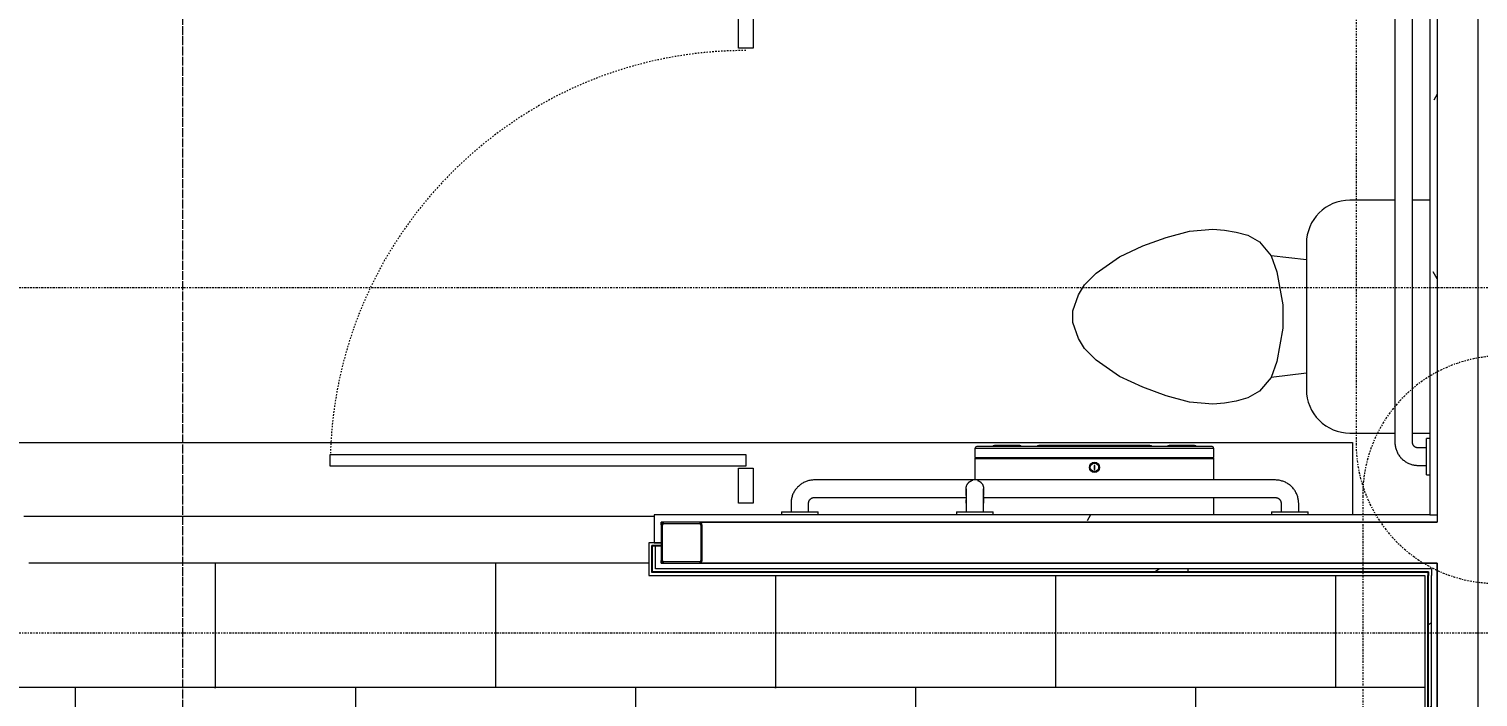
# Model space of a CAD drawing. Header units: inches. Extents: x 23906 to 26777, y -23220 to -20467.
# Drawn here: x 25388.7 to 25512.9, y -22706.9 to -22649.6 of the extents above; entities that cross this region are included whole.
import ezdxf

# ---------------------------------------------------------------- set-up
doc = ezdxf.new("R2010")
doc.units = ezdxf.units.IN
doc.header["$MEASUREMENT"] = 0
for name, pattern in [('Dash', [0.25, 0.125, -0.125]), ('Dash Dot 3_16_', [0.3125, 0.1875, -0.0625, 0, -0.0625]), ('Dash_2_', [0.25, 0.125, -0.125]), ('Grid Line 1_2_', [0.875, 0.5, -0.125, 0.125, -0.125])]:
    doc.linetypes.add(name, pattern=pattern)
for name, color, linetype, lineweight in [('A-ANNO-DIMS', 211, 'Continuous', 9), ('A-ANNO-DIMS-96', 211, 'Continuous', 9), ('A-ANNO-SYMB', 150, 'Continuous', 9), ('A-FLOR', 192, 'Continuous', 20), ('A-FLOR-PATT', 8, 'Continuous', 20), ('A-GENM', 13, 'Continuous', 20), ('A-WALL', 113, 'Continuous', 20), ('A-WALL-PATT', 111, 'Continuous', 50), ('I-WALL', 2, 'Continuous', 20), ('P-SANR-FIXT', 6, 'Continuous', 20), ('Q-SPCQ', 91, 'Continuous', 20), ('Q-SPCQ-HDLN', 91, 'Dash_2_', 9), ('S-COLS', 52, 'Continuous', 20), ('S-GRID', 1, 'Continuous', 9)]:
    doc.layers.add(name, color=color, linetype=linetype, lineweight=lineweight)
doc.styles.add('Arial_B', font='arialbd.ttf', dxfattribs={"height": 9.132806})
doc.dimstyles.new('OD_Dimension_1', dxfattribs={"dimscale": 12, "dimtxt": 9, "dimasz": 1, "dimexe": 0.75, "dimexo": 0.5, "dimgap": 0.5, "dimtad": 1, "dimdec": 4, "dimrnd": 0.0625, "dimzin": 3, "dimdsep": 46, "dimlunit": 4, "dimtxsty": 'Arial_B', "dimblk1": 'OBLIQUE', "dimblk2": 'OBLIQUE', "dimsah": 1, "dimcen": 0.09, "dimdle": 0.75, "dimazin": 0, "dimtfac": 1, "dimtdec": 4, "dimtix": 1, "dimtmove": 0, "dimatfit": 3, "dimfxl": 1, "dimtvp": 1, "dimtfill": 1, "dimfrac": 2, "dimtolj": 1, "dimtzin": 0, "dimlwd": 13, "dimlwe": 13, "dimarcsym": 2})
pattern_1 = [(0, (0, 0), (30.72, 7.68), [1.267, -21.773, 1.267, -21.773, -122.88]), (0, (0, 0), (30.72, 7.68), [-46.08, 1.267, -44.813, 1.267, -21.773, -53.76]), (0, (0, 0), (30.72, 7.68), [-115.2, 1.267, -14.093, 1.267, -37.133]), (120, (11.52, 3.84), (-22.0110751, 22.7643004), [1.267, -21.773, 1.267, -21.773, -122.88]), (120, (11.52, 3.84), (-22.0110751, 22.7643004), [-46.08, 1.267, -44.813, 1.267, -21.773, -53.76]), (120, (11.52, 3.84), (-22.0110751, 22.7643004), [-115.2, 1.267, -14.093, 1.267, -37.133]), (240, (15.36, 19.2), (-8.7089249, -30.4443004), [1.267, -21.773, 1.267, -21.773, -122.88]), (240, (15.36, 19.2), (-8.7089249, -30.4443004), [-46.08, 1.267, -44.813, 1.267, -21.773, -53.76]), (240, (15.36, 19.2), (-8.7089249, -30.4443004), [-115.2, 1.267, -14.093, 1.267, -37.133])]
pattern_2 = [(296.565, (14.4, 8.64), (0.000499, 57.600217), [6.44, -122.358]), (33.69, (17.28, 2.88), (0.000345, 57.60007), [10.384, -197.296]), (33.69, (74.88, 2.88), (0.000345, 57.60007), [10.384, -197.296]), (33.69, (132.48, 2.88), (0.000345, 57.60007), [10.384, -197.296]), (116.565, (25.92, 8.64), (-0.000396, 57.59977), [6.44, -122.358]), (213.69, (23.04, 14.4), (0.000345, 57.60007), [10.384, -197.296]), (213.69, (80.64, 14.4), (0.000345, 57.60007), [10.384, -197.296]), (213.69, (138.24, 14.4), (0.000345, 57.60007), [10.384, -197.296]), (26.565, (37.44, 8.64), (0.0005, 57.60022), [12.88, -115.918]), (26.565, (95.04, 8.64), (0.0005, 57.60022), [12.88, -115.918]), (270, (48.96, 14.4), (57.6, 4e-15), [5.76, -51.84]), (225, (48.96, 8.64), (-4e-15, 57.599504), [8.146, -73.313]), (135, (43.2, 2.88), (4e-15, 57.599504), [8.146, -73.313]), (288.435, (25.92, 25.92), (0.000265, 57.599939), [9.107, -173.04]), (18.435, (28.8, 17.28), (0.000265, 57.59994), [9.107, -173.04]), (18.435, (86.4, 17.28), (0.000265, 57.59994), [9.107, -173.04]), (18.435, (144, 17.28), (0.000265, 57.59994), [9.107, -173.04]), (135, (37.44, 20.16), (4e-15, 57.599504), [8.146, -73.313]), (180, (31.68, 25.92), (-7e-15, -57.6), [5.76, -51.84]), (251.565, (11.52, 40.32), (-0.000265, 57.599939), [9.107, -173.04]), (315, (8.64, 31.68), (-4e-15, 57.599504), [8.146, -73.313]), (71.565, (14.4, 25.92), (-0.000265, 57.599939), [9.107, -173.04]), (135, (17.28, 34.56), (4e-15, 57.599504), [8.146, -73.313]), (225, (34.56, 40.32), (-4e-15, 57.599504), [8.146, -73.313]), (123.69, (28.8, 34.56), (0.000345, 57.600068), [10.384, -197.296]), (123.69, (86.4, 34.56), (0.000345, 57.600068), [10.384, -197.296]), (26.565, (23.04, 43.2), (0.0005, 57.60022), [6.44, -122.358]), (26.565, (80.64, 43.2), (0.0005, 57.60022), [6.44, -122.358]), (315, (28.8, 46.08), (-4e-15, 57.599504), [8.146, -73.313]), (213.69, (54.72, 54.72), (0.000345, 57.60007), [10.384, -197.296]), (213.69, (112.32, 54.72), (0.000345, 57.60007), [10.384, -197.296]), (213.69, (169.92, 54.72), (0.000345, 57.60007), [10.384, -197.296]), (296.565, (46.08, 48.96), (0.000499, 57.600217), [6.44, -122.358]), (45, (48.96, 43.2), (4e-15, 57.599504), [8.146, -73.313]), (90, (54.72, 48.96), (-57.6, 4e-15), [5.76, -51.84]), (213.69, (28.8, 57.6), (0.000345, 57.60007), [10.384, -197.296]), (213.69, (86.4, 57.6), (0.000345, 57.60007), [10.384, -197.296]), (213.69, (144, 57.6), (0.000345, 57.60007), [10.384, -197.296]), (315, (20.16, 51.84), (-4e-15, 57.599504), [4.073, -77.386]), (26.565, (23.04, 48.96), (0.0005, 57.60022), [6.44, -122.358]), (26.565, (80.64, 48.96), (0.0005, 57.60022), [6.44, -122.358]), (90, (28.8, 51.84), (-57.6, 4e-15), [5.76, -51.84]), (333.435, (5.76, 54.72), (-0.0005, 57.60022), [6.44, -122.358]), (333.435, (63.36, 54.72), (-0.0005, 57.60022), [6.44, -122.358]), (243.435, (11.52, 51.84), (0.000396, 57.59977), [6.44, -122.358]), (161.565, (8.64, 46.08), (-0.000265, 57.59994), [9.107, -173.04]), (161.565, (66.24, 46.08), (-0.000265, 57.59994), [9.107, -173.04]), (161.565, (123.84, 46.08), (-0.000265, 57.59994), [9.107, -173.04]), (45, (0, 48.96), (4e-15, 57.599504), [8.146, -73.313]), (26.565, (2.88, 0), (0.0005, 57.60022), [6.44, -122.358]), (26.565, (60.48, 0), (0.0005, 57.60022), [6.44, -122.358]), (116.565, (8.64, 2.88), (-0.000396, 57.59977), [6.44, -122.358]), (206.565, (5.76, 8.64), (0.0005, 57.60022), [6.44, -122.358]), (206.565, (63.36, 8.64), (0.0005, 57.60022), [6.44, -122.358]), (296.565, (0, 5.76), (0.000499, 57.600217), [6.44, -122.358]), (14.036, (43.2, 25.92), (0.000245, 57.59979), [11.875, -225.616]), (14.036, (100.8, 25.92), (0.000245, 57.59979), [11.875, -225.616]), (14.036, (158.4, 25.92), (0.000245, 57.59979), [11.875, -225.616]), (14.036, (216, 25.92), (0.000245, 57.59979), [11.875, -225.616]), (135, (54.72, 28.8), (4e-15, 57.599504), [8.146, -73.313]), (198.435, (48.96, 34.56), (0.000265, 57.59994), [9.107, -173.04]), (198.435, (106.56, 34.56), (0.000265, 57.59994), [9.107, -173.04]), (198.435, (164.16, 34.56), (0.000265, 57.59994), [9.107, -173.04]), (296.565, (40.32, 31.68), (0.000499, 57.600217), [6.44, -122.358]), (333.435, (2.88, 17.28), (-0.0005, 57.60022), [6.44, -122.358]), (333.435, (60.48, 17.28), (-0.0005, 57.60022), [6.44, -122.358]), (45, (8.64, 14.4), (4e-15, 57.599504), [4.073, -77.386]), (116.565, (11.52, 17.28), (-0.000396, 57.59977), [6.44, -122.358]), (225, (8.64, 23.04), (-4e-15, 57.599504), [8.146, -73.313])]

# ---------------------------------------------------------------- blocks, each defined once
blk = doc.blocks.new('Toilet-Domestic-3D - Toilet-Domestic-3D-11065-Enlarged First Floor Plan _East_')
at = {"layer": 'P-SANR-FIXT', "color": 43, "lineweight": 13}
for p, q in [((-2.74, 11), (-1.87, 11.5)), ((-1.87, 11.5), (-0.5, 12)), ((-0.5, 12), (0.5, 12)), ((0.5, 12), (1.87, 11.5)), ((1.87, 11.5), (2.74, 11)), ((-5.13, 8), (-3.74, 10)), ((-3.74, 10), (-2.74, 11)), ((2.74, 11), (3.74, 10)), ((3.74, 10), (5.13, 8)), ((-6.06, 6), (-5.13, 8)), ((5.13, 8), (6.06, 6)), ((-6.79, 4), (-6.06, 6)), ((6.06, 6), (6.79, 4)), ((-7.33, 1.99), (-6.79, 4)), ((6.79, 4), (7.33, 1.99)), ((-7.5, 0), (-7.33, 1.99)), ((7.33, 1.99), (7.5, 0)), ((-7.41, -1), (-7.5, 0)), ((-7.24, -2), (-7.41, -1)), ((7.41, -1), (7.24, -2)), ((7.5, 0), (7.41, -1)), ((-6.97, -3), (-7.24, -2)), ((7.24, -2), (6.97, -3)), ((-6.4, -4), (-6.97, -3)), ((6.97, -3), (6.4, -4)), ((-5.21, -5), (-6.4, -4)), ((6.4, -4), (5.21, -5)), ((-3.84, -5.5), (-5.21, -5)), ((-4.86, -8.02), (-5.21, -5)), ((-1, -6), (-3.84, -5.5)), ((1, -6), (-1, -6)), ((3.84, -5.5), (1, -6)), ((5.21, -5), (3.84, -5.5)), ((4.86, -8.02), (5.21, -5)), ((6.25, -8.02), (-6.25, -8.02)), ((-9.98, -11.75), (-9.98, -15.6)), ((9.98, -15.6), (9.98, -11.75)), ((-9.98, -17.1), (-9.98, -18.6)), ((9.98, -18.6), (9.98, -17.1))]:
    blk.add_line(p, q, dxfattribs=at)
for centre, start, end in [((-6.25, -11.75), 90, 180), ((6.25, -11.75), 0, 90)]:
    blk.add_arc(centre, 3.73, start, end, dxfattribs=at)
blk = doc.blocks.new('817_Grab_Bars - 8170-001420-25752-Enlarged First Floor Plan _East_')
at = {"layer": 'Q-SPCQ', "color": 43, "lineweight": 13}
for p, q in [((25495.52, -22688.3), (25456.02, -22688.3)), ((25456.02, -22689.8), (25469.02, -22689.8)), ((25470.51, -22689.8), (25495.52, -22689.8)), ((25453.2, -22691.02), (25453.2, -22691.3)), ((25453.2, -22691.02), (25454.77, -22691.02)), ((25454.02, -22690.3), (25454.02, -22691.02)), ((25454.77, -22691.02), (25456.33, -22691.02)), ((25455.52, -22691.02), (25455.52, -22690.3)), ((25456.33, -22691.3), (25456.33, -22691.02)), ((25495.2, -22691.02), (25495.2, -22691.3)), ((25495.2, -22691.02), (25496.77, -22691.02)), ((25496.02, -22690.3), (25496.02, -22691.02)), ((25496.77, -22691.02), (25498.33, -22691.02)), ((25497.52, -22691.02), (25497.52, -22690.3)), ((25498.33, -22691.3), (25498.33, -22691.02))]:
    blk.add_line(p, q, dxfattribs=at)
at = {"layer": 'Q-SPCQ', "color": 43, "lineweight": 13, "flags": 128}
for points in [[(25456.02, -22688.3), (25455.94, -22688.3), (25455.86, -22688.31), (25455.78, -22688.32), (25455.7, -22688.33), (25455.62, -22688.34), (25455.54, -22688.36), (25455.46, -22688.38), (25455.39, -22688.4), (25455.31, -22688.43), (25455.24, -22688.46), (25455.16, -22688.49), (25455.09, -22688.53), (25455.02, -22688.57), (25454.95, -22688.61), (25454.89, -22688.65), (25454.82, -22688.7), (25454.76, -22688.75), (25454.7, -22688.8), (25454.64, -22688.85), (25454.58, -22688.91), (25454.53, -22688.97), (25454.47, -22689.03), (25454.42, -22689.09), (25454.38, -22689.16), (25454.33, -22689.22), (25454.29, -22689.29), (25454.25, -22689.36), (25454.22, -22689.43), (25454.18, -22689.5), (25454.15, -22689.58), (25454.12, -22689.65), (25454.1, -22689.73), (25454.08, -22689.81), (25454.06, -22689.88), (25454.04, -22689.96), (25454.03, -22690.04), (25454.02, -22690.12), (25454.02, -22690.2), (25454.02, -22690.28), (25454.02, -22690.3)], [(25497.52, -22690.3), (25497.51, -22690.22), (25497.51, -22690.14), (25497.5, -22690.06), (25497.49, -22689.98), (25497.48, -22689.91), (25497.46, -22689.83), (25497.44, -22689.75), (25497.41, -22689.67), (25497.39, -22689.6), (25497.36, -22689.52), (25497.32, -22689.45), (25497.29, -22689.38), (25497.25, -22689.31), (25497.21, -22689.24), (25497.17, -22689.17), (25497.12, -22689.11), (25497.07, -22689.05), (25497.02, -22688.98), (25496.96, -22688.92), (25496.91, -22688.87), (25496.85, -22688.81), (25496.79, -22688.76), (25496.73, -22688.71), (25496.66, -22688.66), (25496.6, -22688.62), (25496.53, -22688.58), (25496.46, -22688.54), (25496.39, -22688.5), (25496.31, -22688.47), (25496.24, -22688.44), (25496.16, -22688.41), (25496.09, -22688.39), (25496.01, -22688.37), (25495.93, -22688.35), (25495.86, -22688.33), (25495.78, -22688.32), (25495.7, -22688.31), (25495.62, -22688.31), (25495.54, -22688.3), (25495.52, -22688.3)], [(25455.52, -22690.3), (25455.52, -22690.28), (25455.52, -22690.26), (25455.52, -22690.24), (25455.52, -22690.22), (25455.53, -22690.2), (25455.53, -22690.18), (25455.53, -22690.16), (25455.54, -22690.15), (25455.55, -22690.13), (25455.55, -22690.11), (25455.56, -22690.09), (25455.57, -22690.07), (25455.58, -22690.05), (25455.59, -22690.04), (25455.6, -22690.02), (25455.61, -22690), (25455.63, -22689.99), (25455.64, -22689.97), (25455.65, -22689.96), (25455.67, -22689.94), (25455.68, -22689.93), (25455.7, -22689.92), (25455.71, -22689.91), (25455.73, -22689.89), (25455.75, -22689.88), (25455.76, -22689.87), (25455.78, -22689.86), (25455.8, -22689.85), (25455.82, -22689.84), (25455.83, -22689.84), (25455.85, -22689.83), (25455.87, -22689.82), (25455.89, -22689.82), (25455.91, -22689.81), (25455.93, -22689.81), (25455.95, -22689.81), (25455.97, -22689.8), (25455.99, -22689.8), (25456.01, -22689.8), (25456.02, -22689.8)], [(25495.52, -22689.8), (25495.54, -22689.8), (25495.56, -22689.8), (25495.58, -22689.81), (25495.59, -22689.81), (25495.61, -22689.81), (25495.63, -22689.82), (25495.65, -22689.82), (25495.67, -22689.83), (25495.69, -22689.83), (25495.71, -22689.84), (25495.73, -22689.85), (25495.75, -22689.86), (25495.76, -22689.87), (25495.78, -22689.88), (25495.8, -22689.89), (25495.81, -22689.9), (25495.83, -22689.91), (25495.84, -22689.93), (25495.86, -22689.94), (25495.87, -22689.95), (25495.89, -22689.97), (25495.9, -22689.98), (25495.91, -22690), (25495.92, -22690.02), (25495.94, -22690.03), (25495.95, -22690.05), (25495.96, -22690.07), (25495.97, -22690.08), (25495.97, -22690.1), (25495.98, -22690.12), (25495.99, -22690.14), (25495.99, -22690.16), (25496, -22690.18), (25496, -22690.2), (25496.01, -22690.22), (25496.01, -22690.24), (25496.01, -22690.26), (25496.01, -22690.28), (25496.02, -22690.3), (25496.02, -22690.3)]]:
    blk.add_lwpolyline(points, dxfattribs=at)
blk = doc.blocks.new('Dispenser-Toilet_Tissue-Frost_Products_LTD_-Jumbo-169 - Steel-Brushed-Stainless_Steel-39538-Enlarged First Floor Plan _East_')
at = {"layer": 'Q-SPCQ', "color": 43, "lineweight": 13}
for p, q in [((25490.26, -22685.6), (25469.77, -22685.6)), ((25469.77, -22685.6), (25469.77, -22686.37)), ((25469.77, -22686.37), (25469.83, -22686.37)), ((25469.77, -22686.46), (25490.26, -22686.46)), ((25469.77, -22686.46), (25469.77, -22688.3)), ((25469.83, -22686.37), (25490.21, -22686.37)), ((25469.83, -22686.37), (25469.83, -22686.4)), ((25490.21, -22686.4), (25469.83, -22686.4)), ((25471.28, -22685.44), (25469.93, -22685.44)), ((25488.75, -22685.44), (25471.28, -22685.44)), ((25473.61, -22685.34), (25471.44, -22685.34)), ((25475.08, -22685.44), (25473.77, -22685.44)), ((25484.77, -22685.34), (25475.26, -22685.34)), ((25486.26, -22685.44), (25484.95, -22685.44)), ((25488.59, -22685.34), (25486.42, -22685.34)), ((25490.11, -22685.44), (25488.75, -22685.44)), ((25490.21, -22686.4), (25490.21, -22686.37)), ((25490.21, -22686.37), (25490.26, -22686.37)), ((25490.26, -22686.37), (25490.26, -22685.6)), ((25490.26, -22688.3), (25490.26, -22686.46)), ((25480.06, -22687.06), (25479.98, -22687.06)), ((25479.98, -22687.06), (25479.98, -22687.4)), ((25479.98, -22687.4), (25480.06, -22687.4)), ((25480.06, -22687.4), (25480.06, -22687.06)), ((25490.26, -22691.3), (25490.26, -22689.8))]:
    blk.add_line(p, q, dxfattribs=at)
for radius in [0.438, 0.358]:
    blk.add_circle((25480.02, -22687.22), radius, dxfattribs=at)
for centre, radius, start, end in [((25469.93, -22685.6), 0.16, 90, 180), ((25469.83, -22686.46), 0.06, 90, 180), ((25471.44, -22685.52), 0.18, 90, 153.6122), ((25472.99, -22685.46), 0.118, 100.8116, 172.3569), ((25472.99, -22685.49), 0.151, 19.6341, 87.321), ((25473.01, -22685.49), 0.151, 19.6341, 86.8331), ((25473.02, -22685.52), 0.18, 26.3878, 90), ((25473.59, -22685.46), 0.119, 100.0401, 171.5195), ((25473.59, -22685.49), 0.151, 19.6341, 87.321), ((25473.6, -22685.49), 0.151, 19.6341, 87.321), ((25473.61, -22685.52), 0.18, 26.3878, 90), ((25475.26, -22685.56), 0.22, 90, 146.9443), ((25484.77, -22685.56), 0.22, 33.0557, 90), ((25486.42, -22685.52), 0.18, 90, 153.6122), ((25486.43, -22685.49), 0.151, 92.679, 160.3659), ((25486.44, -22685.49), 0.151, 92.679, 160.3659), ((25486.44, -22685.46), 0.119, 8.4805, 79.9599), ((25487.01, -22685.52), 0.18, 90, 153.6084), ((25487.02, -22685.49), 0.151, 93.1667, 160.3726), ((25487.04, -22685.49), 0.151, 92.679, 160.3653), ((25487.04, -22685.46), 0.118, 7.6431, 79.1884), ((25488.59, -22685.52), 0.18, 26.3878, 90), ((25490.1, -22685.6), 0.16, 0, 89.0019), ((25490.2, -22686.46), 0.0601, 0, 87.3185)]:
    blk.add_arc(centre, radius, start, end, dxfattribs=at)
blk = doc.blocks.new('Partition-Floor_Braced-Bradley_Corp-St_Stl-ADA-N_Stalls - ADA _optional_ _ n Standard Stalls-320718-Enlarged First Floor Plan _East_')
at = {"layer": 'Q-SPCQ', "color": 43, "lineweight": 13}
for p, q in [((11.69, 94.87), (12.69, 94.87)), ((11.69, 59.25), (11.69, 94.87)), ((12.69, 94.87), (12.69, 59.25)), ((71.69, 84.87), (72.69, 84.87)), ((71.69, 59.25), (71.69, 84.87)), ((72.69, 84.87), (72.69, 59.25)), ((8.5, 59.88), (11.5, 59.88)), ((8.5, 58.63), (8.5, 59.88)), ((11.5, 59.88), (11.5, 58.63)), ((47.5, 59.88), (71.5, 59.88)), ((47.5, 58.63), (47.5, 59.88)), ((71.5, 59.88), (71.5, 58.63)), ((97.5, 59.88), (106, 59.88)), ((97.5, 58.63), (97.5, 59.88)), ((106, 59.88), (106, 58.63)), ((11.5, 58.63), (8.5, 58.63)), ((12.69, 59.25), (11.69, 59.25)), ((71.5, 58.63), (47.5, 58.63)), ((72.69, 59.25), (71.69, 59.25)), ((106, 58.63), (97.5, 58.63)), ((67.5, 58.13), (68.5, 58.13)), ((67.5, 0.88), (67.5, 58.13)), ((68.5, 58.13), (68.5, 0.88)), ((104.5, 58.13), (105.5, 58.13)), ((104.5, 0.88), (104.5, 58.13)), ((105.5, 58.13), (105.5, 0.88)), ((68.5, 0.88), (67.5, 0.88)), ((105.5, 0.88), (104.5, 0.88))]:
    blk.add_line(p, q, dxfattribs=at)
at = {"layer": 'Q-SPCQ-HDLN', "color": 43, "linetype": 'Dash', "lineweight": 13}
for centre, radius, end in [((11.69, 59.25), 35.62, 88.2092), ((71.69, 59.25), 25.62, 87.7958)]:
    blk.add_arc(centre, radius, 0, end, dxfattribs=at)
blk = doc.blocks.new('817_Grab_Bars - 8170-001420-V32-Enlarged First Floor Plan _East_')
at = {"layer": 'Q-SPCQ', "color": 43, "lineweight": 13}
for p, q in [((25508.77, -22642.74), (25508.48, -22642.74)), ((25508.48, -22644.3), (25508.48, -22642.74)), ((25508.48, -22643.55), (25507.77, -22643.55)), ((25508.48, -22645.87), (25508.48, -22644.3)), ((25505.77, -22645.55), (25505.77, -22685.05)), ((25507.27, -22685.05), (25507.27, -22645.55)), ((25507.77, -22645.05), (25508.48, -22645.05)), ((25508.48, -22645.87), (25508.77, -22645.87)), ((25508.77, -22684.74), (25508.48, -22684.74)), ((25508.48, -22686.3), (25508.48, -22684.74)), ((25508.48, -22685.55), (25507.77, -22685.55)), ((25508.48, -22687.87), (25508.48, -22686.3)), ((25507.77, -22687.05), (25508.48, -22687.05)), ((25508.48, -22687.87), (25508.77, -22687.87))]:
    blk.add_line(p, q, dxfattribs=at)
at = {"layer": 'Q-SPCQ', "color": 43, "lineweight": 13, "flags": 128}
for points in [[(25507.77, -22643.55), (25507.69, -22643.55), (25507.61, -22643.56), (25507.53, -22643.57), (25507.45, -22643.58), (25507.37, -22643.59), (25507.29, -22643.61), (25507.21, -22643.63), (25507.14, -22643.65), (25507.06, -22643.68), (25506.99, -22643.71), (25506.91, -22643.74), (25506.84, -22643.78), (25506.77, -22643.82), (25506.7, -22643.86), (25506.64, -22643.9), (25506.57, -22643.95), (25506.51, -22644), (25506.45, -22644.05), (25506.39, -22644.1), (25506.33, -22644.16), (25506.28, -22644.22), (25506.22, -22644.28), (25506.17, -22644.34), (25506.13, -22644.41), (25506.08, -22644.47), (25506.04, -22644.54), (25506, -22644.61), (25505.97, -22644.68), (25505.93, -22644.75), (25505.9, -22644.83), (25505.87, -22644.9), (25505.85, -22644.98), (25505.83, -22645.06), (25505.81, -22645.13), (25505.79, -22645.21), (25505.78, -22645.29), (25505.77, -22645.37), (25505.77, -22645.45), (25505.77, -22645.53), (25505.77, -22645.55)], [(25507.27, -22645.55), (25507.27, -22645.53), (25507.27, -22645.51), (25507.27, -22645.49), (25507.27, -22645.47), (25507.28, -22645.45), (25507.28, -22645.43), (25507.28, -22645.41), (25507.29, -22645.4), (25507.3, -22645.38), (25507.3, -22645.36), (25507.31, -22645.34), (25507.32, -22645.32), (25507.33, -22645.3), (25507.34, -22645.29), (25507.35, -22645.27), (25507.36, -22645.25), (25507.38, -22645.24), (25507.39, -22645.22), (25507.4, -22645.21), (25507.42, -22645.19), (25507.43, -22645.18), (25507.45, -22645.17), (25507.46, -22645.16), (25507.48, -22645.14), (25507.5, -22645.13), (25507.51, -22645.12), (25507.53, -22645.11), (25507.55, -22645.1), (25507.57, -22645.09), (25507.58, -22645.09), (25507.6, -22645.08), (25507.62, -22645.07), (25507.64, -22645.07), (25507.66, -22645.06), (25507.68, -22645.06), (25507.7, -22645.06), (25507.72, -22645.05), (25507.74, -22645.05), (25507.76, -22645.05), (25507.77, -22645.05)], [(25505.77, -22685.05), (25505.77, -22685.13), (25505.77, -22685.21), (25505.78, -22685.29), (25505.79, -22685.37), (25505.81, -22685.45), (25505.82, -22685.53), (25505.84, -22685.61), (25505.87, -22685.68), (25505.89, -22685.76), (25505.92, -22685.83), (25505.96, -22685.9), (25505.99, -22685.98), (25506.03, -22686.05), (25506.07, -22686.12), (25506.11, -22686.18), (25506.16, -22686.25), (25506.21, -22686.31), (25506.26, -22686.37), (25506.32, -22686.43), (25506.37, -22686.49), (25506.43, -22686.54), (25506.49, -22686.59), (25506.55, -22686.64), (25506.62, -22686.69), (25506.68, -22686.74), (25506.75, -22686.78), (25506.82, -22686.82), (25506.89, -22686.85), (25506.97, -22686.89), (25507.04, -22686.92), (25507.12, -22686.94), (25507.19, -22686.97), (25507.27, -22686.99), (25507.35, -22687.01), (25507.43, -22687.02), (25507.5, -22687.04), (25507.58, -22687.04), (25507.66, -22687.05), (25507.74, -22687.05), (25507.77, -22687.05)], [(25507.77, -22685.55), (25507.75, -22685.55), (25507.73, -22685.55), (25507.71, -22685.55), (25507.69, -22685.55), (25507.67, -22685.54), (25507.65, -22685.54), (25507.63, -22685.53), (25507.61, -22685.53), (25507.59, -22685.52), (25507.57, -22685.51), (25507.55, -22685.51), (25507.53, -22685.5), (25507.52, -22685.49), (25507.5, -22685.48), (25507.48, -22685.47), (25507.47, -22685.45), (25507.45, -22685.44), (25507.44, -22685.43), (25507.42, -22685.42), (25507.41, -22685.4), (25507.39, -22685.39), (25507.38, -22685.37), (25507.37, -22685.36), (25507.36, -22685.34), (25507.34, -22685.32), (25507.33, -22685.31), (25507.32, -22685.29), (25507.32, -22685.27), (25507.31, -22685.25), (25507.3, -22685.23), (25507.29, -22685.22), (25507.29, -22685.2), (25507.28, -22685.18), (25507.28, -22685.16), (25507.27, -22685.14), (25507.27, -22685.12), (25507.27, -22685.1), (25507.27, -22685.08), (25507.27, -22685.06), (25507.27, -22685.05)]]:
    blk.add_lwpolyline(points, dxfattribs=at)
blk = doc.blocks.new('817_Grab_Bars - 8170-001180-25756-Enlarged First Floor Plan _East_')
at = {"layer": 'Q-SPCQ', "color": 43, "lineweight": 13}
for p, q in [((25470.52, -22690.24), (25470.52, -22690.29)), ((25468.2, -22691.02), (25468.2, -22691.3)), ((25468.2, -22691.02), (25471.33, -22691.02)), ((25469.02, -22690.3), (25469.02, -22691.02)), ((25470.52, -22691.02), (25470.52, -22690.3)), ((25471.33, -22691.3), (25471.33, -22691.02))]:
    blk.add_line(p, q, dxfattribs=at)
at = {"layer": 'Q-SPCQ', "color": 43, "lineweight": 13, "flags": 128}
for points in [[(25469.02, -22689.05), (25469.02, -22689.02), (25469.02, -22688.99), (25469.02, -22688.96), (25469.02, -22688.93), (25469.03, -22688.9), (25469.04, -22688.87), (25469.04, -22688.85), (25469.05, -22688.82), (25469.06, -22688.79), (25469.07, -22688.76), (25469.09, -22688.73), (25469.1, -22688.71), (25469.11, -22688.68), (25469.13, -22688.65), (25469.15, -22688.63), (25469.16, -22688.6), (25469.18, -22688.58), (25469.2, -22688.56), (25469.22, -22688.54), (25469.24, -22688.51), (25469.26, -22688.49), (25469.29, -22688.47), (25469.31, -22688.46), (25469.34, -22688.44), (25469.36, -22688.42), (25469.39, -22688.41), (25469.41, -22688.39), (25469.44, -22688.38), (25469.47, -22688.37), (25469.49, -22688.35), (25469.52, -22688.34), (25469.55, -22688.33), (25469.58, -22688.33)], [(25469.02, -22689.05), (25469.02, -22689.05), (25469.02, -22689.06), (25469.02, -22689.06), (25469.02, -22689.07), (25469.02, -22689.08), (25469.02, -22689.09), (25469.02, -22689.1), (25469.02, -22689.12), (25469.02, -22689.13), (25469.02, -22689.15), (25469.02, -22689.17), (25469.02, -22689.19), (25469.02, -22689.22), (25469.02, -22689.24), (25469.02, -22689.27), (25469.02, -22689.3), (25469.02, -22689.33), (25469.02, -22689.36), (25469.02, -22689.4), (25469.02, -22689.43), (25469.02, -22689.47), (25469.02, -22689.51), (25469.02, -22689.55), (25469.02, -22689.59), (25469.02, -22689.63), (25469.02, -22689.67), (25469.02, -22689.71), (25469.02, -22689.76), (25469.02, -22689.8), (25469.02, -22689.85), (25469.02, -22689.9), (25469.02, -22689.94), (25469.02, -22689.99), (25469.02, -22690.04), (25469.02, -22690.09), (25469.02, -22690.14), (25469.02, -22690.19), (25469.02, -22690.24), (25469.02, -22690.29), (25469.02, -22690.3)], [(25469.02, -22689.64), (25469.02, -22689.6), (25469.02, -22689.56), (25469.02, -22689.52), (25469.02, -22689.48), (25469.02, -22689.44), (25469.02, -22689.41), (25469.02, -22689.37), (25469.02, -22689.34), (25469.02, -22689.31), (25469.02, -22689.28), (25469.02, -22689.25), (25469.02, -22689.22), (25469.02, -22689.2), (25469.02, -22689.18), (25469.02, -22689.16), (25469.02, -22689.14), (25469.02, -22689.12), (25469.02, -22689.11), (25469.02, -22689.09), (25469.02, -22689.08), (25469.02, -22689.07), (25469.02, -22689.06), (25469.02, -22689.06), (25469.02, -22689.05), (25469.02, -22689.05)], [(25470, -22688.34), (25470.03, -22688.35), (25470.06, -22688.36), (25470.08, -22688.37), (25470.11, -22688.39), (25470.14, -22688.4), (25470.16, -22688.42), (25470.19, -22688.43), (25470.21, -22688.45), (25470.24, -22688.47), (25470.26, -22688.49), (25470.28, -22688.51), (25470.3, -22688.53), (25470.32, -22688.55), (25470.34, -22688.57), (25470.36, -22688.6), (25470.38, -22688.62), (25470.4, -22688.65), (25470.41, -22688.67), (25470.43, -22688.7), (25470.44, -22688.73), (25470.45, -22688.75), (25470.46, -22688.78), (25470.47, -22688.81), (25470.48, -22688.84), (25470.49, -22688.87), (25470.5, -22688.9), (25470.5, -22688.93), (25470.51, -22688.95), (25470.51, -22688.98), (25470.51, -22689.01), (25470.52, -22689.04), (25470.52, -22689.05)], [(25470.52, -22690.3), (25470.52, -22690.25), (25470.52, -22690.2), (25470.52, -22690.15), (25470.52, -22690.1), (25470.52, -22690.05), (25470.52, -22690.01), (25470.52, -22689.96), (25470.52, -22689.91), (25470.52, -22689.86), (25470.52, -22689.82), (25470.52, -22689.77), (25470.52, -22689.73), (25470.52, -22689.68), (25470.52, -22689.64), (25470.52, -22689.6), (25470.52, -22689.56), (25470.52, -22689.52), (25470.52, -22689.48), (25470.52, -22689.44), (25470.52, -22689.41), (25470.52, -22689.37), (25470.52, -22689.34), (25470.52, -22689.31), (25470.52, -22689.28), (25470.52, -22689.25), (25470.52, -22689.22), (25470.52, -22689.2), (25470.52, -22689.18), (25470.52, -22689.16), (25470.52, -22689.14), (25470.52, -22689.12), (25470.52, -22689.11), (25470.52, -22689.09), (25470.52, -22689.08), (25470.52, -22689.07), (25470.52, -22689.06), (25470.52, -22689.06), (25470.52, -22689.05), (25470.52, -22689.05)], [(25470.52, -22689.05), (25470.52, -22689.05), (25470.52, -22689.06), (25470.52, -22689.06), (25470.52, -22689.07), (25470.52, -22689.08), (25470.52, -22689.09), (25470.52, -22689.1), (25470.52, -22689.12), (25470.52, -22689.13), (25470.52, -22689.15), (25470.52, -22689.17), (25470.52, -22689.19), (25470.52, -22689.22), (25470.52, -22689.24), (25470.52, -22689.27), (25470.52, -22689.3), (25470.52, -22689.33), (25470.52, -22689.36), (25470.52, -22689.4), (25470.52, -22689.43), (25470.52, -22689.47), (25470.52, -22689.51), (25470.52, -22689.55), (25470.52, -22689.59), (25470.52, -22689.63)], [(25469.02, -22690.3), (25469.02, -22690.25), (25469.02, -22690.2), (25469.02, -22690.15), (25469.02, -22690.1), (25469.02, -22690.05), (25469.02, -22690.01)], [(25470.52, -22689.71), (25470.52, -22689.76), (25470.52, -22689.8), (25470.52, -22689.85), (25470.52, -22689.9), (25470.52, -22689.94), (25470.52, -22689.99), (25470.52, -22690.04), (25470.52, -22690.09), (25470.52, -22690.14), (25470.52, -22690.19)]]:
    blk.add_lwpolyline(points, dxfattribs=at)
blk = doc.blocks.new('Shower Tile Threshold - Shower Tile Threshold-390141-Enlarged First Floor Plan _East_')
at = {"layer": 'A-GENM', "color": 43, "lineweight": 13}
blk.add_line((-42.625, -6), (11.375, -6), dxfattribs=at)
blk = doc.blocks.new('HSS-Hollow Structural Section-Column - HSS3-1_2X3-1_2X1_8-V48-Enlarged First Floor Plan _East_')
at = {"layer": 'S-COLS', "color": 7}
for p, q in [((-1.75, 1.518), (-1.75, -1.518)), ((-1.634, -1.518), (-1.634, 1.518)), ((1.518, 1.75), (-1.518, 1.75)), ((-1.518, 1.634), (1.518, 1.634)), ((1.634, 1.518), (1.634, -1.518)), ((1.75, -1.518), (1.75, 1.518)), ((1.518, -1.634), (-1.518, -1.634)), ((-1.518, -1.75), (1.518, -1.75))]:
    blk.add_line(p, q, dxfattribs=at)
for centre, radius, start, end in [((-1.518, 1.518), 0.232, 90, 180), ((-1.518, 1.518), 0.116, 90, 180), ((1.518, 1.518), 0.232, 360, 90), ((1.518, 1.518), 0.116, 0, 90), ((-1.518, -1.518), 0.232, 180, 270), ((-1.518, -1.518), 0.116, 180, 270), ((1.518, -1.518), 0.232, 270, 360), ((1.518, -1.518), 0.116, 270, 360)]:
    blk.add_arc(centre, radius, start, end, dxfattribs=at)
blk = doc.blocks.new('Locker Rooms and Restrooms_rvt-1-Enlarged First Floor Plan _East_')
at = {"layer": 'A-FLOR-PATT', "lineweight": 9}
h = blk.add_hatch(dxfattribs=at)
h.set_pattern_fill('FP_23', color=256, style=0, pattern_type=2)
h.set_pattern_definition([(180, (25404.64, -22730.126), (48, -23.996), [48, 0, 0, 0]), (270, (25380.64, -22718.13), (48, 3e-15), [11.998, -11.998]), (270, (25392.64, -22730.126), (48, 3e-15), [11.998, -11.998]), (270, (25368.64, -22730.126), (48, 3e-15), [11.998, -11.998]), (180, (25404.64, -22742.124), (48, -23.996), [48, 0, 0, 0]), (270, (25356.64, -22718.13), (48, 3e-15), [11.998, -11.998])])
h.paths.add_polyline_path([(25308.2, -22738.8), (25308.2, -22737.8), (25508.33, -22737.8), (25508.33, -22696.49), (25441.83, -22696.49), (25441.83, -22695.43), (25388.7, -22695.43), (25388.7, -22696.49), (25308.2, -22696.49), (25308.2, -22696.24), (25307.95, -22696.24), (25307.95, -22696.18), (25307.89, -22696.18), (25307.89, -22695.93), (25307.83, -22695.93), (25307.83, -22738.8)], flags=0)
h.paths.add_polyline_path([(25388.45, -22696.24), (25388.39, -22696.18), (25388.39, -22696.24)], flags=0)
h.paths.add_polyline_path([(25442.14, -22696.24), (25442.14, -22696.18), (25442.08, -22696.24)], flags=0)
h.paths.add_polyline_path([(25508.58, -22696.24), (25508.64, -22696.24), (25508.61, -22696.21)], flags=0)
at = {"layer": 'A-WALL-PATT', "lineweight": 9}
h = blk.add_hatch(dxfattribs=at)
h.set_pattern_fill('FP_8', color=8, style=0, pattern_type=2)
h.set_pattern_definition(pattern_1)
h.paths.add_polyline_path([(25508.77, -22691.3), (25509.39, -22691.3), (25509.39, -22519.68), (25508.77, -22519.68), (25508.77, -22685.35)], flags=0)
h.paths.add_polyline_path([(25508.77, -22516.18), (25509.39, -22516.18), (25509.39, -22435.18), (25508.77, -22435.18), (25508.77, -22515.55)], flags=0)
h = blk.add_hatch(dxfattribs=at)
h.set_pattern_fill('FP_8', color=8, style=0, pattern_type=2)
h.set_pattern_definition(pattern_1)
h.paths.add_polyline_path([(25462.42, -22691.93), (25509.39, -22691.93), (25509.39, -22691.3), (25442.89, -22691.3), (25442.89, -22691.93), (25454, -22691.93)], flags=0)
h = blk.add_hatch(dxfattribs=at)
h.set_pattern_fill('FP_21', color=8, style=0, pattern_type=2)
h.set_pattern_definition(pattern_2)
h.paths.add_polyline_path([(25508.58, -22696.24), (25508.64, -22696.18), (25442.14, -22696.18), (25442.14, -22696.24), (25504.55, -22696.24)], flags=0)
h = blk.add_hatch(dxfattribs=at)
h.set_pattern_fill('FP_21', color=8, style=0, pattern_type=2)
h.set_pattern_definition(pattern_2)
h.paths.add_polyline_path([(25508.89, -22696.18), (25508.89, -22695.93), (25442.39, -22695.93), (25442.39, -22696.18), (25508.64, -22696.18)], flags=0)
h = blk.add_hatch(dxfattribs=at)
h.set_pattern_fill('FP_21', color=8, style=0, pattern_type=2)
h.set_pattern_definition(pattern_2)
h.paths.add_polyline_path([(25509.39, -22796.66), (25509.39, -22796.59), (25508.64, -22796.59), (25508.64, -22796.66)], flags=0)
h.paths.add_polyline_path([(25508.58, -22796.66), (25508.64, -22796.59), (25508.64, -22696.24), (25508.58, -22696.24), (25508.58, -22791.87)], flags=0)
h = blk.add_hatch(dxfattribs=at)
h.set_pattern_fill('FP_21', color=8, style=0, pattern_type=2)
h.set_pattern_definition(pattern_2)
h.paths.add_polyline_path([(25508.89, -22796.59), (25508.89, -22696.18), (25508.64, -22696.18), (25508.64, -22796.59)], flags=0)
at = {"layer": 'A-FLOR', "color": 43, "lineweight": 13}
blk.add_line((25441.83, -22695.43), (25388.7, -22695.43), dxfattribs=at)
at = {"layer": 'A-WALL', "color": 7}
for p, q in [((25509.39, -22519.68), (25509.39, -22691.3)), ((25508.77, -22691.3), (25509.39, -22691.3)), ((25509.39, -22691.3), (25509.39, -22691.93)), ((25509.39, -22691.3), (25509.39, -22691.93)), ((25509.39, -22691.93), (25508.77, -22691.93)), ((25508.77, -22691.93), (25509.39, -22691.93)), ((25442.08, -22696.24), (25442.08, -22693.93)), ((25442.14, -22693.93), (25442.08, -22693.93)), ((25442.89, -22693.93), (25442.14, -22693.93)), ((25442.14, -22696.18), (25442.14, -22693.99)), ((25442.89, -22693.99), (25442.14, -22693.99)), ((25442.39, -22695.93), (25442.39, -22693.99)), ((25442.14, -22696.24), (25442.08, -22696.24)), ((25442.39, -22696.18), (25442.14, -22696.18)), ((25442.89, -22696.24), (25442.14, -22696.24)), ((25442.89, -22695.93), (25442.39, -22695.93)), ((25442.89, -22696.18), (25442.39, -22696.18)), ((25508.89, -22695.93), (25442.89, -22695.93)), ((25508.64, -22696.18), (25442.89, -22696.18)), ((25508.58, -22696.24), (25442.89, -22696.24)), ((25508.58, -22696.24), (25508.58, -22696.49)), ((25508.58, -22796.66), (25508.58, -22696.49)), ((25508.64, -22696.18), (25508.64, -22696.24)), ((25508.64, -22696.24), (25508.64, -22696.49)), ((25508.64, -22796.59), (25508.64, -22696.49)), ((25508.89, -22695.93), (25508.89, -22696.18)), ((25508.89, -22696.18), (25508.89, -22696.49)), ((25508.89, -22796.59), (25508.89, -22696.49))]:
    blk.add_line(p, q, dxfattribs=at)
at = {"layer": 'I-WALL', "color": 7}
for p, q in [((25512.89, -22695.43), (25512.89, -22435.18)), ((25508.77, -22520.3), (25508.77, -22691.3)), ((25442.89, -22691.3), (25442.27, -22691.3)), ((25442.27, -22691.3), (25442.27, -22693.68)), ((25508.77, -22691.3), (25442.89, -22691.3)), ((25443.12, -22691.93), (25442.89, -22691.93)), ((25442.89, -22691.93), (25442.89, -22692.16)), ((25442.89, -22692.16), (25442.89, -22691.93)), ((25442.89, -22691.93), (25443.12, -22691.93)), ((25508.77, -22691.93), (25446.16, -22691.93)), ((25446.16, -22691.93), (25508.77, -22691.93)), ((25441.83, -22693.68), (25441.83, -22696.49)), ((25442.08, -22693.68), (25441.83, -22693.68)), ((25442.89, -22693.68), (25442.08, -22693.68)), ((25442.27, -22693.68), (25442.89, -22693.68)), ((25442.89, -22695.2), (25442.89, -22695.43)), ((25442.89, -22695.43), (25442.89, -22695.2)), ((25441.83, -22696.49), (25442.08, -22696.49)), ((25442.08, -22696.49), (25442.89, -22696.49)), ((25442.89, -22695.43), (25443.12, -22695.43)), ((25443.12, -22695.43), (25442.89, -22695.43)), ((25442.89, -22696.49), (25508.33, -22696.49)), ((25446.16, -22695.43), (25508.77, -22695.43)), ((25509.39, -22695.43), (25446.16, -22695.43)), ((25508.33, -22696.49), (25508.33, -22796.91)), ((25508.77, -22695.43), (25509.39, -22695.43)), ((25509.39, -22695.43), (25509.39, -22796.91)), ((25509.39, -22695.93), (25509.39, -22695.43)), ((25509.39, -22696.49), (25509.39, -22695.93)), ((25509.39, -22796.59), (25509.39, -22696.49)), ((25512.89, -22796.91), (25512.89, -22695.43))]:
    blk.add_line(p, q, dxfattribs=at)
at = {"color": 43, "lineweight": 13}
for name, p, rotation in [('Partition-Floor_Braced-Bradley_Corp-St_Stl-ADA-N_Stalls - ADA _optional_ _ n Standard Stalls-320718-Enlarged First Floor Plan _East_', (25509.39, -22698.8), 89.99999999999959), ('Toilet-Domestic-3D - Toilet-Domestic-3D-11065-Enlarged First Floor Plan _East_', (25490.16, -22674.3), 90.0000000000001), ('Shower Tile Threshold - Shower Tile Threshold-390141-Enlarged First Floor Plan _East_', (25399.64, -22697.43), 180)]:
    blk.add_blockref(name, p, dxfattribs=dict(at, rotation=rotation))
for name, p in [('817_Grab_Bars - 8170-001420-V32-Enlarged First Floor Plan _East_', (0, 0)), ('Dispenser-Toilet_Tissue-Frost_Products_LTD_-Jumbo-169 - Steel-Brushed-Stainless_Steel-39538-Enlarged First Floor Plan _East_', (0, 0)), ('817_Grab_Bars - 8170-001420-25752-Enlarged First Floor Plan _East_', (0, 0)), ('817_Grab_Bars - 8170-001180-25756-Enlarged First Floor Plan _East_', (0, 0)), ('HSS-Hollow Structural Section-Column - HSS3-1_2X3-1_2X1_8-V48-Enlarged First Floor Plan _East_', (25444.64, -22693.68))]:
    blk.add_blockref(name, p, dxfattribs=at)
blk = doc.blocks.new('Struct_Xcel_Sports Complex_rvt-1-Enlarged First Floor Plan _East_')
at = {"layer": 'A-FLOR', "color": 43, "lineweight": 13}
for p, q in [((25307.83, -22685.08), (25502.14, -22685.08)), ((25502.14, -22685.08), (25502.14, -22691.3))]:
    blk.add_line(p, q, dxfattribs=at)
blk = doc.blocks.new('DIMBLOCK21-Enlarged First Floor Plan _East_')
at = {"layer": 'A-ANNO-DIMS-96', "lineweight": 13}
for p, q in [((25509.39, -22699.68), (25509.39, -22758.82)), ((25509.39, -22749.82), (25509.39, -22699.68)), ((25401.89, -22747.34), (25401.89, -22758.82)), ((25401.89, -22749.82), (25401.89, -22747.34)), ((25401.89, -22749.82), (25509.39, -22749.82))]:
    blk.add_line(p, q, dxfattribs=at)
at = {"layer": 'A-ANNO-DIMS-96', "lineweight": 50}
for p, q in [((25401.89, -22749.82), (25407.89, -22743.82)), ((25509.39, -22749.82), (25515.39, -22743.82)), ((25401.89, -22749.82), (25395.89, -22755.82)), ((25509.39, -22749.82), (25503.39, -22755.82))]:
    blk.add_line(p, q, dxfattribs=at)
at = {"layer": 'A-ANNO-DIMS-96', "color": 0, "lineweight": 13, "insert": (25425.14, -22732.12), "char_height": 9.1328, "width": 73.2, "attachment_point": 1, "line_spacing_factor": 0.938532, "style": 'Arial_B', "bg_fill": 3, "box_fill_scale": 1.25, "bg_fill_color": 0, "bg_fill_transparency": 0}
blk.add_mtext('8\' - 11 1/2"', dxfattribs=at)
blk = doc.blocks.new('_Oblique')
at = {"color": 0, "linetype": 'ByBlock', "lineweight": -2}
blk.add_line((-0.5, -0.5), (0.5, 0.5), dxfattribs=at)
blk = doc.blocks.new('DIMBLOCK22-Enlarged First Floor Plan _East_')
at = {"layer": 'A-ANNO-DIMS-96', "lineweight": 13}
for p, q in [((25509.39, -22699.68), (25509.39, -22758.82)), ((25509.39, -22749.82), (25509.39, -22699.68)), ((25521.39, -22699.68), (25521.39, -22758.82)), ((25521.39, -22749.82), (25521.39, -22699.68)), ((25509.39, -22749.82), (25521.39, -22749.82))]:
    blk.add_line(p, q, dxfattribs=at)
at = {"layer": 'A-ANNO-DIMS-96', "lineweight": 50}
for p, q in [((25509.39, -22749.82), (25515.39, -22743.82)), ((25521.39, -22749.82), (25527.39, -22743.82)), ((25509.39, -22749.82), (25503.39, -22755.82)), ((25521.39, -22749.82), (25515.39, -22755.82))]:
    blk.add_line(p, q, dxfattribs=at)
at = {"layer": 'A-ANNO-DIMS-96', "color": 0, "lineweight": 13, "insert": (25498.6, -22732.12), "char_height": 9.133, "width": 40.2857, "attachment_point": 1, "line_spacing_factor": 0.938532, "style": 'Arial_B', "bg_fill": 3, "box_fill_scale": 1.25, "bg_fill_color": 0, "bg_fill_transparency": 0}
blk.add_mtext('1\' - 0"', dxfattribs=at)

msp = doc.modelspace()

# ---------------------------------------------------------------- linework, layer by layer
at = {"layer": 'A-ANNO-SYMB', "linetype": 'Dash Dot 3_16_'}
for p, q in [((25502.44277, -22356.54449), (25502.44277, -22685.1658)), ((25519.12861, -22671.82377), (25307.63705, -22671.82377)), ((25503.00722, -22689.65198), (25503.00722, -22795.69147)), ((25302.02029, -22701.41425), (25515.08378, -22701.41425))]:
    msp.add_line(p, q, dxfattribs=at)
for centre, start, end in [((25515.00722, -22689.65198), 90, 180), ((25514.44277, -22685.1658), 180, 270)]:
    msp.add_arc(centre, 12, start, end, dxfattribs=at)
at = {"layer": 'S-GRID', "linetype": 'Grid Line 1_2_'}
for p, q in [((25401.89023, -23114.51771), (25401.89023, -20749.66023)), ((25401.89023, -23171.65854), (25401.89023, -20902.42781))]:
    msp.add_line(p, q, dxfattribs=at)

# ---------------------------------------------------------------- next in the draw order: dimensions: what is measured, and where the dimension line sits
at = {"layer": 'A-ANNO-DIMS', "lineweight": 13}
dim = msp.add_linear_dim(base=(25509.39023, -22749.82475), p1=(25401.89023, -22741.33947), p2=(25509.39023, -22693.67781), dimstyle='OD_Dimension_1', override={"dimpost": '<>', "dimfxl": 117.592021}, dxfattribs=at)
dim.commit()
dim.dimension.update_dxf_attribs({"geometry": 'DIMBLOCK21-Enlarged First Floor Plan _East_', "text_midpoint": (25455.64023, -22739.09949)})

# ---------------------------------------------------------------- next in the draw order: dimensions: what is measured, and where the dimension line sits
dim = msp.add_linear_dim(base=(25521.39023, -22749.82475), p1=(25509.39023, -22693.67781), p2=(25521.39023, -22693.67781), dimstyle='OD_Dimension_1', override={"dimpost": '<>', "dimfxl": 12}, dxfattribs=at)
dim.commit()
dim.dimension.update_dxf_attribs({"geometry": 'DIMBLOCK22-Enlarged First Floor Plan _East_', "text_midpoint": (25515.39023, -22739.16178)})

# ---------------------------------------------------------------- next in the draw order: block references
at = {"lineweight": 5}
for name in ['Struct_Xcel_Sports Complex_rvt-1-Enlarged First Floor Plan _East_', 'Locker Rooms and Restrooms_rvt-1-Enlarged First Floor Plan _East_']:
    msp.add_blockref(name, (0, 0), dxfattribs=at)

doc.saveas('drawing.dxf')
